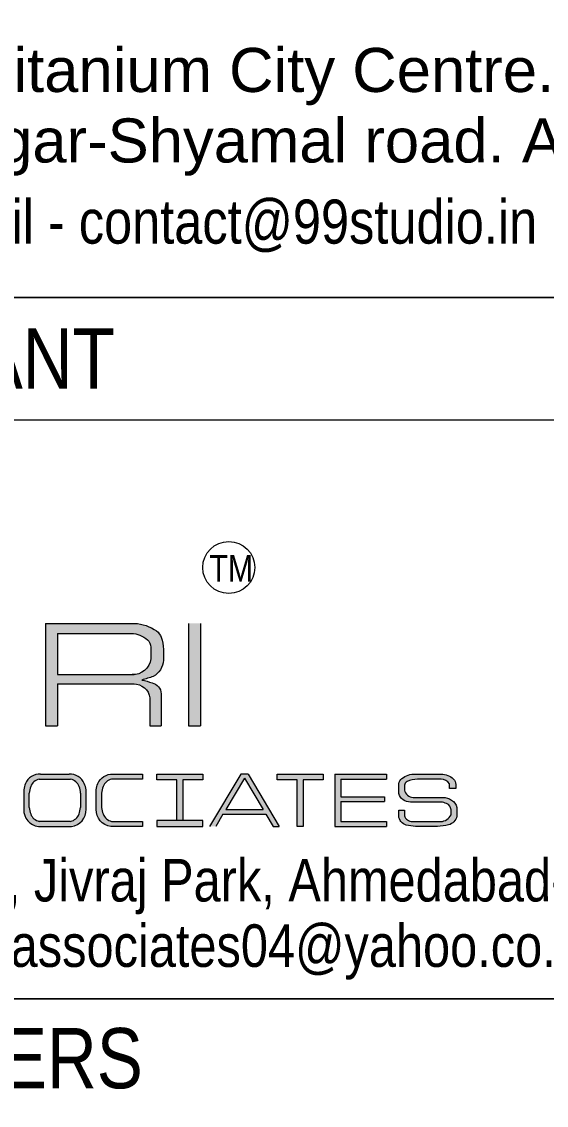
# Model space of a CAD drawing. Header units: millimetres. Extents: x 1112055 to 3390982, y -148532 to 766891.
# Drawn here: x 2821934 to 2825085, y 574378 to 580891 of the extents above; entities that cross this region are included whole.
import ezdxf

# ---------------------------------------------------------------- set-up
doc = ezdxf.new("R2010")
doc.units = ezdxf.units.MM
doc.layers.add('B TITLE BLOCK', color=250, linetype='Continuous', lineweight=0)
doc.layers.add('P_TITLE BLOCK TEXT', color=7, linetype='Continuous', lineweight=9)
doc.layers.add('FORMAT TEXT', color=7, linetype='Continuous')
doc.styles.add('SWINC', font='swissc.ttf')

msp = doc.modelspace()

# ---------------------------------------------------------------- hatches: boundary and pattern name
at = {"layer": 'P_TITLE BLOCK TEXT'}
h = msp.add_hatch(color=7, dxfattribs=at)
h.paths.add_polyline_path([(2822743.482828093, 577229.1075199085, -0.1662994059925575), (2822770.867409624, 577191.0233702642, -0.0791995366985774), (2822784.910376055, 577118.6078844715), (2822784.910376055, 577052.7701827232, -0.2597704900776225), (2822723.831328128, 576955.7703152185, -0.0146451845304826), (2822655.433633502, 576934.1467421791, -0.0494066516944872), (2822716.428428194, 576916.9171841678, -0.351322737650402), (2822771.304615651, 576851.9083246938), (2822771.304615651, 576659.5835416736), (2822703.949839563, 576659.5835416736), (2822703.949839563, 576826.5112171248, 0.3675094121381071), (2822609.417829363, 576910.5788433852), (2822148.796103961, 576910.5788433852), (2822148.796103961, 576659.5835416736), (2822076.755025794, 576659.5835416736), (2822076.755025794, 577274.647796174), (2822611.933911139, 577274.647796174, -0.1432384059828174)])
h.paths.add_polyline_path([(2822592.582990321, 577214.0559751044, -0.1815059090176984), (2822688.702279456, 577176.352862669, -0.2046130928259839), (2822709.335215868, 577131.8613020566), (2822709.335215868, 577061.6203759494, -0.3961353841263715), (2822597.264738169, 576966.7294514672), (2822148.796103961, 576966.7294514672), (2822148.796103961, 577214.0559751044)], flags=16)
for color, points in [(7, [(2823007.507447686, 577274.647796174), (2822935.466369519, 577274.647796174), (2822935.466369519, 576659.5835416736), (2823007.507447686, 576659.5835416736)]), (256, [(2822380.986019274, 576157.6848169239), (2822380.986019274, 576274.1383024554, -0.065444553260905), (2822391.196474158, 576311.8767953238, -0.3186236598127411), (2822482.076249833, 576368.7216330431), (2822659.293139466, 576368.7216330431), (2822659.293139466, 576338.5335884464), (2822473.735178628, 576338.5335884464, 0.2644804300768096), (2822422.903146894, 576294.211249802, 0.0506837276388673), (2822413.507771596, 576255.0219771864), (2822413.507771596, 576168.4275165892, 0.0506837276411283), (2822422.903146894, 576129.2382439737, 0.2644804300830637), (2822473.735178628, 576084.9159053295), (2822659.293139466, 576084.9159053295), (2822659.293139466, 576054.7278607329), (2822469.058136185, 576054.7278607329, -0.3947190252426027)]), (256, [(2823744.355936454, 576368.7216330431), (2823467.95384967, 576368.7216330286), (2823467.95384967, 576334.1527545783), (2823588.870453837, 576334.1527545783), (2823588.870453837, 576054.7278607329), (2823623.439332287, 576054.7278607329), (2823623.439332287, 576334.1527545783), (2823744.355936454, 576334.1527545783)]), (256, [(2824124.965147861, 576368.7216330431), (2823814.667873187, 576368.7216330431), (2823814.667873187, 576054.7278607329), (2824124.965147861, 576054.7278607329), (2824124.965147861, 576084.8822407224), (2823851.445250073, 576084.8822407224), (2823851.445250073, 576203.5087053082), (2824113.465896595, 576203.5087053082), (2824113.465896595, 576231.6361815725), (2823851.445250073, 576231.6361815725), (2823851.445250073, 576338.9139834662), (2824124.965147861, 576338.9139834662)])]:
    msp.add_hatch(color=color, dxfattribs=at).paths.add_polyline_path(points)
h = msp.add_hatch(color=256, dxfattribs=at)
h.paths.add_polyline_path([(2822218.855600926, 576368.7216330431), (2822047.091014178, 576368.7216330431, 0.3186216901171488), (2821956.211493461, 576311.8774069713, 0.0654456625201036), (2821946.000783619, 576274.1383024554), (2821946.000783619, 576157.6848169239, 0.3947190252434177), (2822034.072900529, 576054.7278607329), (2822231.87371456, 576054.7278607329, 0.394719025241403), (2822319.945831485, 576157.6848169239), (2822319.945831485, 576274.1383024554, 0.0654456625725081), (2822309.735121628, 576311.8774069855, 0.3186216900435543)])
h.paths.add_polyline_path([(2822287.424079163, 576255.0219771864, 0.1047262594535254), (2822278.02870385, 576294.211249802), (2822278.028846634, 576294.2108417419), (2822278.028593785, 576294.2115643823, 0.2644791230732378), (2822227.196672116, 576338.5335884464), (2822038.749942973, 576338.5335884464, 0.2644804300744661), (2821987.917911254, 576294.211249802, 0.0506837276411892), (2821978.522535941, 576255.0219771864), (2821978.522535941, 576168.4275165892, 0.0506837276411892), (2821987.917911254, 576129.2382439737, 0.2644804300744662), (2822038.749942973, 576084.9159053295), (2822227.196672116, 576084.9159053295, 0.2644804300768095), (2822278.02870385, 576129.2382439737, 0.0473854188635733), (2822287.424079163, 576168.4275165892)], flags=16)
h = msp.add_hatch(color=256, dxfattribs=at)
h.paths.add_polyline_path([(2823021.920809504, 576089.2967391831), (2822745.518722719, 576089.2967391831), (2822745.518722719, 576054.7278607329), (2823021.920809504, 576054.7278607329)])
h.paths.add_polyline_path([(2822866.435326886, 576089.2967391831), (2822901.004205337, 576089.2967391831), (2822901.004205337, 576334.1527545783), (2823021.920809504, 576334.1527545783), (2823021.920809504, 576368.7216330431), (2822745.518722719, 576368.7216330286), (2822745.518722719, 576334.1527545783), (2822866.435326886, 576334.1527545783)])
h = msp.add_hatch(color=7, dxfattribs=at)
h.paths.add_polyline_path([(2823294.013846693, 576368.7216330431), (2823248.985461223, 576368.7216330431), (2823062.226525814, 576054.7278607329), (2823098.915331923, 576054.7278607329), (2823142.274926041, 576127.6274116731), (2823400.724381874, 576127.6274116731), (2823444.083975991, 576054.7278607329), (2823480.772782101, 576054.7278607329)])
h.paths.add_polyline_path([(2823271.499653964, 576344.8901611132), (2823384.088242843, 576155.5973935986), (2823158.911065071, 576155.5973935986)], flags=16)
h = msp.add_hatch(color=7, dxfattribs=at)
edge = h.paths.add_edge_path()
edge.add_line((2824502.676974615, 576281.6738597986), (2824502.676974615, 576311.2451089578))
edge.add_arc((2824452.692415782, 576278.7621001627), 59.61209592930301, 33.01826321563853, 89.55826277264494)
edge.add_line((2824453.15200672, 576338.3724244051), (2824311.88664129, 576338.3724244051))
edge.add_arc((2824319.43602436, 576164.5684664575), 173.9678389368518, 92.48714741880859, 114.0429537283108)
edge.add_arc((2824259.404631758, 576299.1296007803), 26.62311738437441, 114.0429537291677, 173.3691583152608)
edge.add_line((2824232.959602997, 576302.203821541), (2824232.959602997, 576272.5416299701))
edge.add_arc((2824287.287379782, 576283.4694876785), 55.41593096085754, 191.373097381008, 266.9893197897107)
edge.add_line((2824284.376818451, 576228.1300439099), (2824463.367143325, 576228.1300439099))
edge.add_arc((2824468.386323331, 576145.9466641063), 82.33650516944768, 15.593509061337613, 93.49488039952769, ccw=False)
edge.add_line((2824547.6922709, 576168.0795980188), (2824547.890169447, 576115.4219247992))
edge.add_arc((2824476.54473053, 576134.084548892), 73.7459503464845, 286.83610795868145, 345.34095802319735, ccw=False)
edge.add_arc((2824425.624153855, 576355.4726108643), 300.7867341324682, 270.95731585601663, 283.9044309720431, ccw=False)
edge.add_line((2824430.649559135, 576054.7278607329), (2824299.222080244, 576054.7278607329))
edge.add_arc((2824303.829551291, 576289.6028087793), 234.9201353807048, 255.2817551210312, 268.87619010349096, ccw=False)
edge.add_arc((2824259.837893939, 576122.1338661485), 61.76958625978331, 183.4260365920514, 255.2817551211161, ccw=False)
edge.add_line((2824198.178703849, 576118.4425161888), (2824198.178703849, 576151.7413273865))
edge.add_line((2824198.178703849, 576151.7413273817), (2824232.959602989, 576151.7413273817))
edge.add_line((2824232.959602997, 576151.7413273817), (2824232.959602997, 576118.4222578676))
edge.add_arc((2824279.451682891, 576134.080683698), 49.0581266755073, 198.613407276861, 234.8504137457554)
edge.add_arc((2824286.55401246, 576144.1677086328), 61.3947047079909, 234.8504137461064, 265.2644397944592)
edge.add_line((2824281.485446857, 576082.9825845647), (2824450.852819566, 576082.9825845647))
edge.add_arc((2824444.771810467, 576159.2167244558), 76.47628885806446, 274.5606862053823, 333.2673842340457)
edge.add_line((2824513.073966962, 576124.8155881884), (2824513.462000044, 576155.0414153684))
edge.add_arc((2824465.959747582, 576148.324739218), 47.97476135589245, 8.048099003054011, 64.75619501766371)
edge.add_arc((2824442.284375281, 576098.1116956328), 103.4893810565336, 64.75619501790013, 84.27045226383723)
edge.add_line((2824452.616019473, 576201.0840662888), (2824268.867390144, 576201.0840662888))
edge.add_arc((2824266.319848857, 576271.8998745831), 70.86161633796074, 195.9277156249803, 272.0602807552388, ccw=False)
edge.add_line((2824198.178703849, 576252.453717411), (2824198.178703849, 576310.7903968882))
edge.add_arc((2824249.502295555, 576301.4465050374), 52.16722514790995, 127.42578174397289, 169.6818301060556, ccw=False)
edge.add_arc((2824294.256374893, 576242.9651563761), 125.80821754087, 88.35670740963042, 127.42578174497879, ccw=False)
edge.add_line((2824297.86416889, 576368.7216330431), (2824453.7212854, 576368.7216330431))
edge.add_arc((2824454.314198609, 576264.3589918388), 104.3643254425323, 45.300427081304974, 90.32550976604762, ccw=False)
edge.add_arc((2824495.26319016, 576305.7396782072), 46.14765159639204, 1.8933564716467117, 45.30042708062342, ccw=False)
edge.add_line((2824541.385647608, 576307.2643638765), (2824541.385647608, 576281.6738597965))
edge.add_line((2824541.385647608, 576281.6738597986), (2824502.676974606, 576281.6738597986))

# ---------------------------------------------------------------- linework, layer by layer
at = {"layer": 'B TITLE BLOCK', "color": 250, "lineweight": 0}
msp.add_line((2829312.884879452, 578496.7813269712), (2817239.69118693, 578496.7813269712), dxfattribs=at)
at = {"layer": 'B TITLE BLOCK', "color": 250, "lineweight": 0, "const_width": 10.06687975374391}
for points in [[(2829312.884879452, 583967.6466249286), (2817239.69118693, 583967.6466249286), (2817239.69118693, 579233.4648720159), (2829312.884879452, 579233.4648720159)], [(2829312.884879452, 556205.5230619018), (2817239.69118693, 556205.5230619018), (2817239.69118693, 579233.4648720159), (2829312.884879452, 579233.4648720159)]]:
    msp.add_lwpolyline(points, close=True, dxfattribs=at)
msp.add_lwpolyline([(2817239.69118693, 575017.492495985), (2829312.884879452, 575017.492495985)], dxfattribs=at)
at = {"layer": 'P_TITLE BLOCK TEXT'}
for p, q in [((2822038.749942973, 576338.5335884445), (2822227.196672116, 576338.5335884445)), ((2821946.000783619, 576274.138302453), (2821946.000783619, 576157.6848169214)), ((2821978.522535941, 576168.4275165873), (2821978.522535941, 576255.0219771843)), ((2822287.424079163, 576255.0219771843), (2822287.424079163, 576168.4275165873)), ((2822319.945831485, 576157.6848169214), (2822319.945831485, 576274.138302453)), ((2822034.072900543, 576054.7278607307), (2822231.87371456, 576054.7278607307)), ((2822227.196672116, 576084.9159053271), (2822038.749942973, 576084.9159053271))]:
    msp.add_line(p, q, dxfattribs=at)
at = {"layer": 'P_TITLE BLOCK TEXT', "color": 7}
for points in [[(2822076.755025794, 577274.6477961722), (2822076.755025794, 576659.5835416712)], [(2822076.755025794, 577274.6477961722), (2822611.933911139, 577274.6477961722)], [(2822935.466369519, 577274.6477961722), (2822935.466369519, 576659.5835416712)], [(2823007.507447686, 577274.6477961722), (2823007.507447686, 576659.5835416712)], [(2822148.796103961, 577214.0559751024), (2822148.796103961, 576966.729451465)], [(2822148.796103961, 577214.0559751024), (2822592.582990321, 577214.0559751024)], [(2822709.335215868, 577131.8613020545), (2822709.335215868, 577061.6203759471)], [(2822784.910376055, 577118.6078844551), (2822784.910376055, 577052.7701827211)], [(2822148.796103961, 576966.729451465), (2822608.359216076, 576966.729451465)], [(2822148.796103961, 576910.5788433831), (2822148.796103961, 576659.5835416712)], [(2822148.796103961, 576910.5788433831), (2822609.417829363, 576910.5788433831)], [(2822703.949839563, 576826.5112171229), (2822703.949839563, 576659.5835416712)], [(2822076.755025794, 576659.5835416712), (2822148.796103961, 576659.5835416712)], [(2822703.949839563, 576659.5835416712), (2822771.304615651, 576659.5835416712)], [(2822935.466369519, 576659.5835416712), (2823007.507447686, 576659.5835416712)], [(2822935.466369519, 576659.5835416712), (2823007.507447686, 576659.5835416712)], [(2823248.985461223, 576368.7216330406), (2823062.226525814, 576054.7278607307)], [(2823294.013846693, 576368.7216330406), (2823248.985461223, 576368.7216330406)], [(2823294.013846693, 576368.7216330406), (2823480.772782101, 576054.7278607307)], [(2823814.667873187, 576368.7216330406), (2824124.965147861, 576368.7216330406)], [(2823814.667873187, 576368.7216330406), (2823814.667873187, 576054.7278607307)], [(2824124.965147861, 576368.7216330406), (2824124.965147861, 576338.913983464)], [(2823271.499653964, 576344.8901611113), (2823158.911065071, 576155.5973935963)], [(2823271.499653964, 576344.8901611113), (2823384.088242843, 576155.5973935963)], [(2823851.445250073, 576338.913983464), (2823851.445250073, 576231.6361815699)], [(2823851.445250073, 576338.913983464), (2824124.965147861, 576338.913983464)], [(2823851.445250073, 576231.6361815699), (2824113.465896595, 576231.6361815699)], [(2824113.465896595, 576231.6361815699), (2824113.465896595, 576203.5087053061)], [(2823851.445250073, 576203.5087053061), (2823851.445250073, 576084.8822407202)], [(2823851.445250073, 576203.5087053061), (2824113.465896595, 576203.5087053061)], [(2823142.274926041, 576127.6274116708), (2823098.915331923, 576054.7278607307)], [(2823142.274926041, 576127.6274116708), (2823400.724381874, 576127.6274116708)], [(2823158.911065071, 576155.5973935963), (2823384.088242843, 576155.5973935963)], [(2823400.724381874, 576127.6274116708), (2823444.083975991, 576054.7278607307)], [(2823444.083975991, 576054.7278607307), (2823480.772782101, 576054.7278607307)], [(2823814.667873187, 576054.7278607307), (2824124.965147861, 576054.7278607307)], [(2823851.445250073, 576084.8822407202), (2824124.965147861, 576084.8822407202)], [(2824124.965147861, 576084.8822407202), (2824124.965147861, 576054.7278607307)]]:
    msp.add_lwpolyline(points, dxfattribs=at)
for points in [[(2822611.933911139, 577274.6477961722, -0.1432384059828174), (2822743.482828093, 577229.1075199065, -0.1662994059925575), (2822770.867409624, 577191.0233702615, -0.0791995367245889), (2822784.910376055, 577118.6078844551, 1.678218886483149)], [(2822592.582990321, 577214.0559751024, -0.1815059090176984), (2822688.702279456, 577176.3528626666, -0.2046130927975971), (2822709.335215868, 577131.8613020545, 10.50997811602303)], [(2822709.335215868, 577061.6203759471, -0.3961353841393621), (2822597.264738169, 576966.729451465, -0.3062019991474196)], [(2822784.910376055, 577052.7701827211, -0.2597704900776225), (2822723.831328128, 576955.7703152162, -0.0146451845304826), (2822655.433633502, 576934.1467421767, -0.0494066516944872), (2822716.428428194, 576916.9171841657, -0.351322737721068), (2822771.304615651, 576851.9083246777), (2822771.304615651, 576659.5835416712)], [(2822605.022867995, 576910.5788433831, -0.3803317739883389), (2822703.949839563, 576826.5112171229, -39.10634366962048)], [(2822380.986019274, 576148.9090409407), (2822380.986019274, 576274.138302453, -0.0654451079201827), (2822391.196601637, 576311.8771011595, -0.3186226749167162), (2822482.076249818, 576368.7216330406), (2822659.293139466, 576368.7216330406), (2822659.293139466, 576338.5335884445), (2822473.735178628, 576338.5335884445, 0.2644804300768096), (2822422.903146894, 576294.2112497996, 0.0506837276411283), (2822413.507771596, 576255.0219771843), (2822413.507771596, 576168.4275165873, 0.0506837276411283), (2822422.903146894, 576129.2382439713, 0.2644804300768096), (2822473.735178628, 576084.9159053271), (2822659.293139466, 576084.9159053271), (2822659.293139466, 576054.7278607307), (2822469.058136185, 576054.7278607307, -0.3947190252579334), (2822380.986019274, 576157.6848169214)]]:
    msp.add_lwpolyline(points, format="xyb", dxfattribs=at)
at = {"layer": 'P_TITLE BLOCK TEXT'}
for points in [[(2822047.091014178, 576368.7216330406), (2822218.855600926, 576368.7216330406)], [(2822866.435326886, 576334.152754576), (2822745.518722719, 576334.152754576), (2822745.518722719, 576368.7216330406), (2823021.920809504, 576368.7216330406), (2823021.920809504, 576334.152754576), (2822901.004205337, 576334.152754576)], [(2823588.870453837, 576334.152754576), (2823467.95384967, 576334.152754576), (2823467.95384967, 576368.7216330406), (2823744.355936454, 576368.7216330406), (2823744.355936454, 576334.152754576), (2823623.439332287, 576334.152754576)], [(2822901.004205337, 576334.152754576), (2822901.004205337, 576089.296739181), (2822866.435326886, 576089.296739181), (2822866.435326886, 576334.152754576)], [(2823623.439332287, 576334.152754576), (2823623.439332287, 576054.7278607307), (2823588.870453837, 576054.7278607307), (2823588.870453837, 576334.152754576)], [(2823021.920809504, 576089.296739181), (2822745.518722719, 576089.296739181), (2822745.518722719, 576054.7278607307), (2823021.920809504, 576054.7278607307), (2823021.920809504, 576089.296739181), (2822901.004205337, 576089.296739181)]]:
    msp.add_lwpolyline(points, dxfattribs=at)
at = {"layer": 'P_TITLE BLOCK TEXT', "color": 7}
msp.add_lwpolyline([(2824502.676974615, 576281.673859796), (2824502.676974615, 576311.2451089444, 0.2518321425504549), (2824453.15200672, 576338.372424403), (2824311.886641291, 576338.372424403, 0.0943332803251045), (2824248.557804023, 576323.4429038751, 0.2648005950274), (2824232.959602997, 576302.203821539), (2824232.959602997, 576272.5416299659, 0.342455608626355), (2824284.376818451, 576228.1300439076), (2824463.367143327, 576228.1300439076, -0.3536343318604639), (2824547.6922709, 576168.0795980167), (2824547.890169451, 576115.4219247918, -0.2609690833415413), (2824497.904142175, 576063.4995595114, -0.0565526202682377), (2824430.649559135, 576054.7278607307), (2824299.222080235, 576054.7278607307, -0.0593865794242292), (2824244.144345833, 576062.3911315803, -0.324223828793496), (2824198.178703849, 576118.4425161865), (2824198.178703849, 576151.7413273787), (2824232.959602997, 576151.7413273787), (2824232.959602997, 576118.42225786, 0.1594446921200951), (2824251.208276759, 576093.968219255, 0.1334907776809275), (2824281.485446857, 576082.9825845622), (2824450.852819554, 576082.9825845622, 0.2619100095917326), (2824513.073966962, 576124.815588186), (2824513.462000044, 576155.0414153638, 0.2526122615055632), (2824486.419589368, 576191.7179714185, 0.085353380822099), (2824452.616019473, 576201.0840662869), (2824268.867390144, 576201.0840662869, -0.3449747456290864), (2824198.178703849, 576252.4537174089), (2824198.178703849, 576310.7903968922, -0.1864948836794344), (2824217.798538481, 576342.8746496621, -0.172141735516322), (2824297.86416889, 576368.7216330406), (2824453.721285398, 576368.7216330406, -0.1990261439851543), (2824527.722959329, 576338.5416466382, -0.1916967583265429), (2824541.385647608, 576307.2643638744), (2824541.385647608, 576281.673859796)], format="xyb", close=True, dxfattribs=at)
at = {"layer": 'P_TITLE BLOCK TEXT'}
msp.add_circle((2823177.653042364, 577610.519908776), 156.1473385543009, dxfattribs=at)
for centre, radius, start, end in [((2822041.724963688, 576276.2318072848), 92.64535803561365, 86.6795507285985, 157.3715793882723), ((2822224.221651415, 576276.2318072848), 92.64535803559649, 22.62842064046296, 93.32044927140153), ((2822094.650650866, 576254.1703840194), 149.9850019118268, 157.3716577035326, 172.3493392721057), ((2822176.026689597, 576228.3925070454), 199.2912928140756, 160.7151990225754, 172.3211226335534), ((2822052.298998724, 576271.6844848464), 68.2083540545805, 101.4575683050088, 160.7151990225754), ((2822213.64761638, 576271.6844848464), 68.2083540541925, 19.28480097742458, 78.54243169499124), ((2822190.200741859, 576252.4341858546), 97.25777079832189, 1.524680442715459, 25.43899791120504), ((2822171.295964238, 576254.1703840194), 149.9850019126388, 7.65066072789435, 22.62834229646741), ((2822045.086090256, 576153.296928938), 99.18241554363946, 177.4643736602112, 263.6247444617186), ((2822176.026689597, 576195.0569867257), 199.2912928141378, 187.6788773664466, 199.2848009774246), ((2822220.860524848, 576153.296928938), 99.18241554319894, 276.3752555382814, 2.535626339788827), ((2822076.432562981, 576198.2904948834), 213.0943860657313, 341.0922504549658, 351.9440712027609), ((2822052.298998724, 576151.7650089113), 68.20835405437506, 199.2848009774246, 258.5424316949913), ((2822213.64761638, 576151.7650089113), 68.20835405371233, 281.4575683050087, 340.7151990225755)]:
    msp.add_arc(centre, radius, start, end, dxfattribs=at)

# ---------------------------------------------------------------- texts
at = {"layer": 'FORMAT TEXT', "style": 'SWINC'}
for s, p in [('SERVICES CONSULTANT', (2817468.349146188, 578685.9277861242)), ('STRUCTURAL ENGINEERS', (2817314.858774807, 574480.4168337013))]:
    msp.add_text(s, height=362.1958107754754, dxfattribs=at).set_placement(p)
at = {"layer": 'P_TITLE BLOCK TEXT', "style": 'SWINC'}
for s, height, p in [('TM', 158.7698705238802, (2823061.164186941, 577526.2453671033)), ('2, Palkhi Society, Nr. SBI, Vejalpur, Jivraj Park, Ahmedabad-380051', 255.4838700255835, (2817338.398668737, 575603.3239879726)), ('E-mail : jhaveriassociates04@yahoo.co.in,', 255.4838700255835, (2819932.039294415, 575210.1325357119))]:
    msp.add_text(s, height=height, dxfattribs=at).set_placement(p)
at = {"layer": 'P_TITLE BLOCK TEXT', "lineweight": 0, "char_height": 264.859675037774, "attachment_point": 7, "style": 'SWINC'}
for s, insert in [('\\A1;{\\pql;\\fArial|b0|i0|c0|p34;1101, LANDMARK. Nr.Titanium City Centre. Opp.Seema Hall.}', (2817874.785638065, 580388.6765167329)), ('\\A1;{\\pql;\\fArial|b0|i0|c0|p34;Anandnagar. Prahladnagar-Shyamal road. Ahmedabad-380015. (O)}', (2817883.702751341, 579964.9518896127))]:
    msp.add_mtext(s, dxfattribs=dict(at, insert=insert))
at = {"layer": 'P_TITLE BLOCK TEXT', "lineweight": 0, "insert": (2817874.799142022, 579480.6998824375), "char_height": 264.859675037774, "width": 7698.939274420128, "attachment_point": 7, "style": 'SWINC'}
msp.add_mtext('\\A1;\\pxql;Ph._079-4002-8361/62 - Email - contact@99studio.in   ', dxfattribs=at)

doc.saveas('drawing.dxf')
